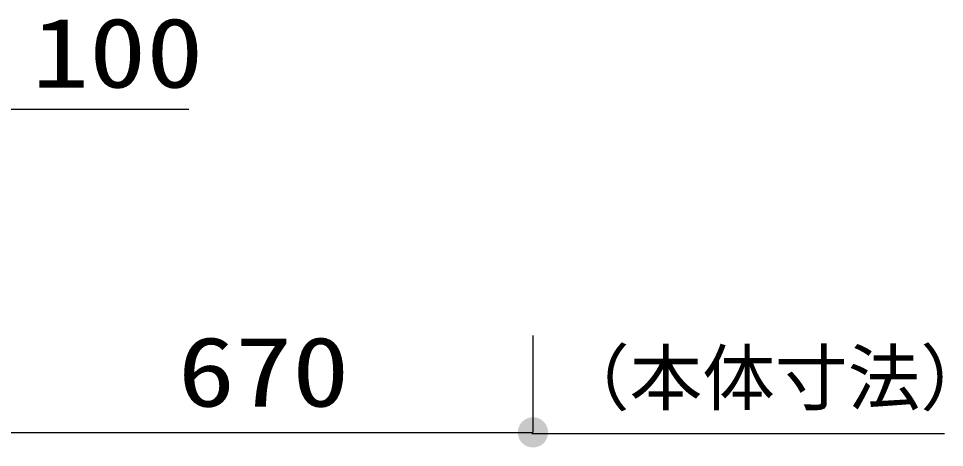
# Model space of a CAD drawing. Units: millimetres, scale not verified. Extents: x -22013 to 8910, y -6308 to 6308.
# Drawn here: x -3699 to -2553, y -779 to -248 of the extents above; entities that cross this region are included whole.
import ezdxf
from ezdxf.enums import TextEntityAlignment as Align

# ---------------------------------------------------------------- set-up
doc = ezdxf.new("R2010")
doc.units = ezdxf.units.MM
doc.header["$LTSCALE"] = 30
doc.layers.add('1-6_00クル-フ-6寸法', color=132, linetype='Continuous', lineweight=25)
doc.styles.add('ＭＳ ゴシック', font='')
doc.styles.get('ＭＳ ゴシック').set_extended_font_data('MS Gothic')

msp = doc.modelspace()

# ---------------------------------------------------------------- linework, layer by layer
at = {"layer": '1-6_00クル-フ-6寸法', "color": 4}
for p, q in [((-3732.33, -360.29), (-3488.34, -360.29)), ((-3062.31, -640.29), (-3062.31, -760.29)), ((-3732.33, -760.29), (-3062.31, -760.29)), ((-3063.81, -761.79), (-2552.94, -761.79))]:
    msp.add_line(p, q, dxfattribs=at)
at = {"layer": '1-6_00クル-フ-6寸法'}
for points in [[(-3062.31, -760.29), (-3074.26, -745.84), (-3072.35, -744.46)], [(-3062.31, -760.29), (-3072.35, -744.46), (-3070.29, -743.33)], [(-3062.31, -760.29), (-3070.29, -743.33), (-3068.1, -742.46)], [(-3062.31, -760.29), (-3068.1, -742.46), (-3065.82, -741.87)], [(-3062.31, -760.29), (-3065.82, -741.87), (-3063.48, -741.58)], [(-3062.31, -760.29), (-3063.48, -741.58), (-3061.13, -741.58)], [(-3062.31, -760.29), (-3061.13, -741.58), (-3058.79, -741.87)], [(-3062.31, -760.29), (-3058.79, -741.87), (-3056.51, -742.46)], [(-3062.31, -760.29), (-3056.51, -742.46), (-3054.32, -743.33)], [(-3062.31, -760.29), (-3054.32, -743.33), (-3052.26, -744.46)], [(-3062.31, -760.29), (-3052.26, -744.46), (-3050.35, -745.84)], [(-3062.31, -760.29), (-3080.91, -757.94), (-3080.47, -755.63)], [(-3062.31, -760.29), (-3080.47, -755.63), (-3079.74, -753.39)], [(-3062.31, -760.29), (-3079.74, -753.39), (-3078.74, -751.26)], [(-3062.31, -760.29), (-3078.74, -751.26), (-3077.47, -749.27)], [(-3062.31, -760.29), (-3077.47, -749.27), (-3075.97, -747.46)], [(-3062.31, -760.29), (-3075.97, -747.46), (-3074.26, -745.84)], [(-3062.31, -760.29), (-3050.35, -745.84), (-3048.64, -747.46)], [(-3062.31, -760.29), (-3048.64, -747.46), (-3047.14, -749.27)], [(-3062.31, -760.29), (-3047.14, -749.27), (-3045.88, -751.26)], [(-3062.31, -760.29), (-3045.88, -751.26), (-3044.87, -753.39)], [(-3062.31, -760.29), (-3044.87, -753.39), (-3044.14, -755.63)], [(-3062.31, -760.29), (-3044.14, -755.63), (-3043.7, -757.94)], [(-3062.31, -760.29), (-3081.06, -760.29), (-3080.91, -757.94)], [(-3062.31, -760.29), (-3080.91, -762.64), (-3081.06, -760.29)], [(-3062.31, -760.29), (-3080.47, -764.95), (-3080.91, -762.64)], [(-3062.31, -760.29), (-3079.74, -767.19), (-3080.47, -764.95)], [(-3062.31, -760.29), (-3078.74, -769.32), (-3079.74, -767.19)], [(-3062.31, -760.29), (-3077.47, -771.31), (-3078.74, -769.32)], [(-3062.31, -760.29), (-3075.97, -773.13), (-3077.47, -771.31)], [(-3062.31, -760.29), (-3074.26, -774.74), (-3075.97, -773.13)], [(-3062.31, -760.29), (-3072.35, -776.12), (-3074.26, -774.74)], [(-3062.31, -760.29), (-3070.29, -777.26), (-3072.35, -776.12)], [(-3062.31, -760.29), (-3068.1, -778.12), (-3070.29, -777.26)], [(-3062.31, -760.29), (-3065.82, -778.71), (-3068.1, -778.12)], [(-3062.31, -760.29), (-3063.48, -779), (-3065.82, -778.71)], [(-3062.31, -760.29), (-3061.13, -779), (-3063.48, -779)], [(-3062.31, -760.29), (-3043.7, -757.94), (-3043.56, -760.29)], [(-3062.31, -760.29), (-3058.79, -778.71), (-3061.13, -779)], [(-3062.31, -760.29), (-3056.51, -778.12), (-3058.79, -778.71)], [(-3062.31, -760.29), (-3054.32, -777.26), (-3056.51, -778.12)], [(-3062.31, -760.29), (-3052.26, -776.12), (-3054.32, -777.26)], [(-3062.31, -760.29), (-3050.35, -774.74), (-3052.26, -776.12)], [(-3062.31, -760.29), (-3048.64, -773.13), (-3050.35, -774.74)], [(-3062.31, -760.29), (-3047.14, -771.31), (-3048.64, -773.13)], [(-3062.31, -760.29), (-3045.88, -769.32), (-3047.14, -771.31)], [(-3062.31, -760.29), (-3044.87, -767.19), (-3045.88, -769.32)], [(-3062.31, -760.29), (-3044.14, -764.95), (-3044.87, -767.19)], [(-3062.31, -760.29), (-3043.7, -762.64), (-3044.14, -764.95)], [(-3062.31, -760.29), (-3043.56, -760.29), (-3043.7, -762.64)]]:
    msp.add_solid(points, dxfattribs=at)

# ---------------------------------------------------------------- texts
at = {"layer": '1-6_00クル-フ-6寸法', "color": 3, "style": 'ＭＳ ゴシック', "width": 1.2}
for s, p in [('100', (-3682.48, -359.65)), ('670', (-3501.89, -754.45))]:
    msp.add_text(s, height=86.66, dxfattribs=at).set_placement(p, align=Align.BOTTOM_LEFT)
at = {"layer": '1-6_00クル-フ-6寸法', "color": 4, "style": 'ＭＳ ゴシック'}
msp.add_text('（本体寸法）', height=65.98, dxfattribs=at).set_placement((-3032.75, -745.6), align=Align.BOTTOM_LEFT)

doc.saveas('drawing.dxf')
